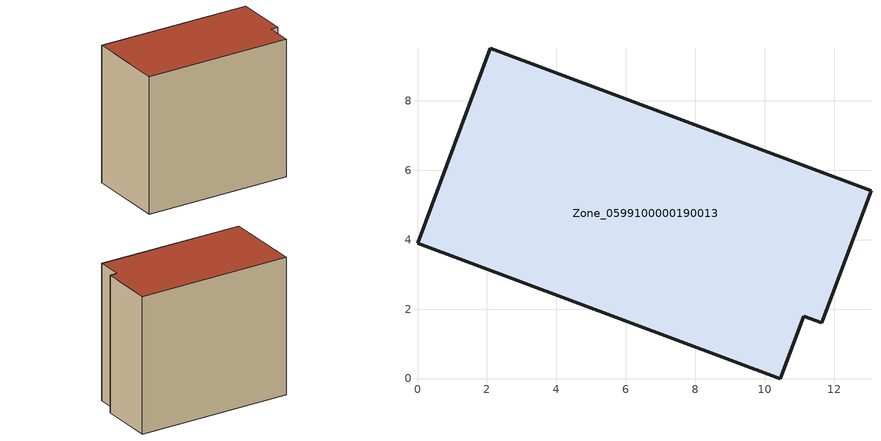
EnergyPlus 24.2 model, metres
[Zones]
Zone_0599100000190013
 floor ground (C_G): 0,3.9 2.1,9.51 13.06,5.41 11.64,1.61 11.12,1.8 10.45,0 z0
 wall outside (C_F): 2.1,9.51 0,3.9 10.45,0 11.12,1.8 11.64,1.61 13.06,5.41 2.1,9.51 z0:10.38
 roof outside (C_R): 13.06,5.41 2.1,9.51 0,3.9 10.45,0 11.12,1.8 11.64,1.61 z10.38
[BUILDING]
Pand.0599100000190013: North Axis=0; Terrain=City; Loads Convergence Tolerance Value=0.04; Temperature Convergence Tolerance Value=0.4; Solar Distribution=FullExterior; Maximum Number of Warmup Days=25; Minimum Number of Warmup Days=1
[Site:Location]
Rotterdam.The.Hague.AP_ZH_NLD Design_Conditions: Latitude=51.96; Longitude=4.45; Time Zone=1; Elevation=-4.5
[SITE:GROUNDTEMPERATURE:BUILDINGSURFACE]
18, 18, 18, 18, 18, 18, 18, 18, 18, 18, 18, 18
[MATERIAL] Thermal Absorptance=0.9; Solar Absorptance=0.7; Visible Absorptance=0.7
Name | Roughness | Thickness | Conductivity | Density | Specific Heat
G.TI.1946 | MediumSmooth | 0.15 | 1 | 540 | 1210
F.TI.1946 | Rough | 0.3 | 0.857143 | 1920 | 840
R.TI.1946 | MediumRough | 0.2 | 0.1 | 1500 | 1000
[CONSTRUCTION]
C_G: G.TI.1946
C_F: F.TI.1946
C_R: R.TI.1946
[ZONE]
Zone_0599100000190013: Type=1; Multiplier=1; Ceiling Height=Autocalculate; Volume=Autocalculate; Floor Area=autocalculate; Part of Total Floor Area=Yes
[ZONEINFILTRATION:DESIGNFLOWRATE]
Infil_Zone_0599100000190013: Zone or ZoneList or Space or SpaceList=Zone_0599100000190013; Schedule=AlwaysOn; Design Flow Rate Calculation Method=Flow/Area; Flow Rate per Floor Area=0.003; Constant Term Coefficient=1; Temperature Term Coefficient=0; Velocity Term Coefficient=0; Velocity Squared Term Coefficient=0
[HVACTEMPLATE:ZONE:IDEALLOADSAIRSYSTEM]
Zone_0599100000190013: Maximum Heating Supply Air Temperature=50; Minimum Cooling Supply Air Temperature=13; Maximum Heating Supply Air Humidity Ratio=0.0156; Minimum Cooling Supply Air Humidity Ratio=0.0077; Heating Limit=NoLimit; Cooling Limit=NoLimit; Dehumidification Control Type=ConstantSensibleHeatRatio; Cooling Sensible Heat Ratio=0.7; Dehumidification Setpoint=60; Humidification Control Type=None; Humidification Setpoint=30; Outdoor Air Method=None; Outdoor Air Flow Rate per Person=0.00944; Outdoor Air Flow Rate per Zone Floor Area=0; Outdoor Air Flow Rate per Zone=0; Demand Controlled Ventilation Type=None; Outdoor Air Economizer Type=NoEconomizer; Heat Recovery Type=None; Sensible Heat Recovery Effectiveness=0.7; Latent Heat Recovery Effectiveness=0.65
[ZONECONTROL:THERMOSTAT]
ThermostatControl_Zone_0599100000190013: Zone or ZoneList=Zone_0599100000190013; Control Type Schedule=DualSetpointControlType; Control 1=Thermostat_Zone_0599100000190013; Temperature Difference Between Cutout And Setpoint=0
[THERMOSTATSETPOINT:DUALSETPOINT]
Thermostat_Zone_0599100000190013: Heating Setpoint Temperature Schedule=HeatingSetpoint_Zone_0599100000190013; Cooling Setpoint Temperature Schedule=CoolingSetpoint_Zone_0599100000190013
[SCHEDULE:COMPACT]
HeatingSetpoint_Zone_0599100000190013: Through: 12/31, For: AllDays, Until: 24:00, 21
CoolingSetpoint_Zone_0599100000190013: Through: 12/31, For: AllDays, Until: 24:00, 24
DualSetpointControlType: Through: 12/31, For: AllDays, Until: 24:00, 4
AlwaysOn: Through: 12/31, For: AllDays, Until: 24:00, 1
